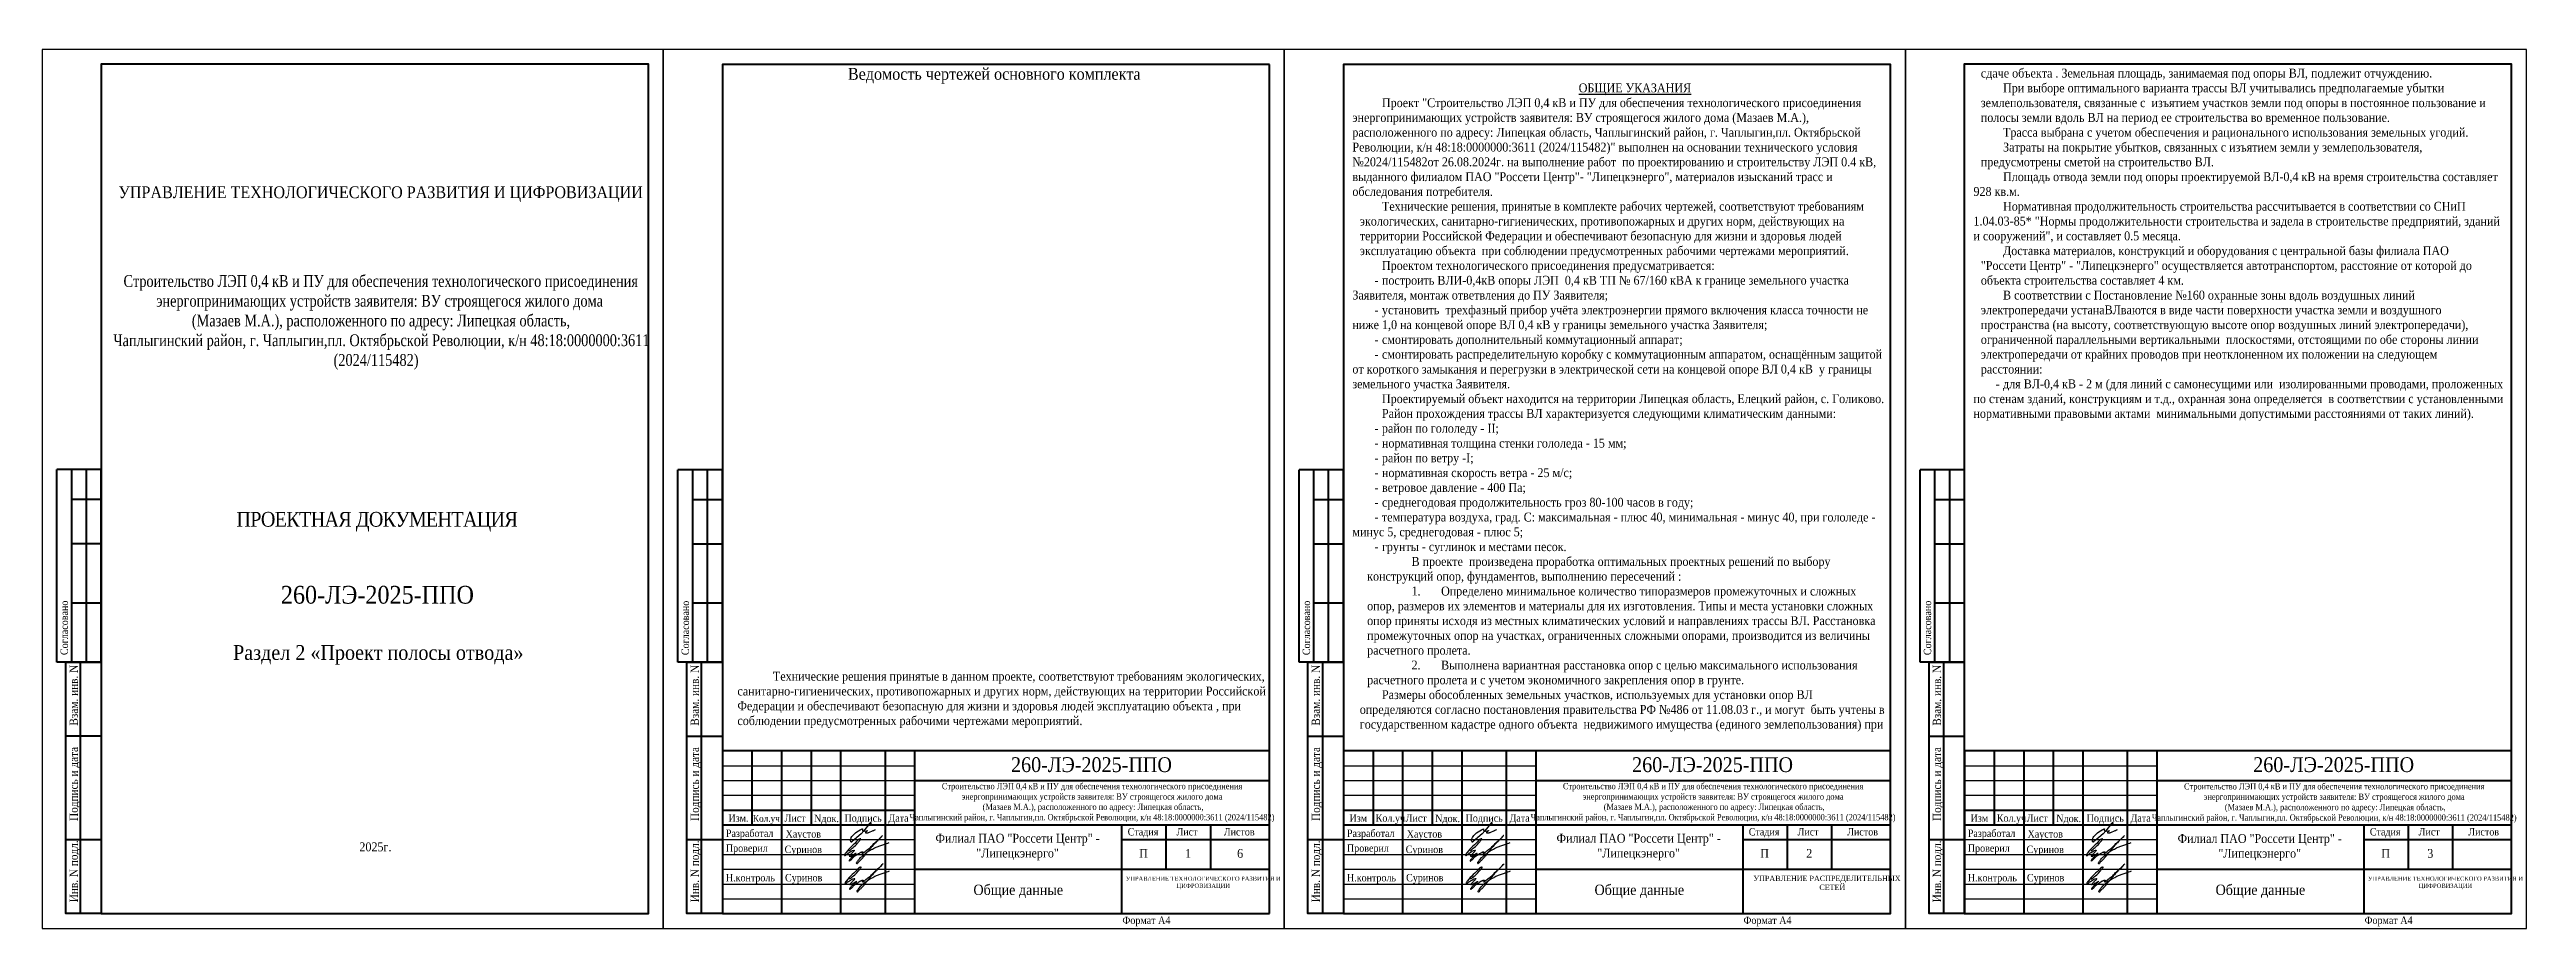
# Model space of a CAD drawing. Header units: millimetres. Extents: x 2174 to 8242, y 1757 to 2055.
# Drawn here: x 4066 to 4904, y 1758 to 2055 of the extents above; entities that cross this region are included whole.
import ezdxf

# ---------------------------------------------------------------- set-up
doc = ezdxf.new("R2010")
doc.units = ezdxf.units.MM
doc.layers.add('П', color=7, linetype='Continuous')
doc.layers.add('Чертеж', color=7, linetype='Continuous')
doc.styles.add('стиль1', font='Times New Roman.ttf', dxfattribs={"width": 0.9, "height": 2})
doc.styles.add('стиль2', font='Times New Roman.ttf', dxfattribs={"width": 0.9, "height": 2.5})

# ---------------------------------------------------------------- blocks, each defined once
blk = doc.blocks.new('Штамп б')
at = {"lineweight": 70}
for points in [[(20, 0), (8, 0), (8, 85), (20, 85)], [(13, 0), (13, 85)], [(8, 60), (20, 60)], [(8, 25), (20, 25)]]:
    blk.add_lwpolyline(points, dxfattribs=at)
at = {"lineweight": 25, "style": 'стиль1', "width": 0.9}
for s, p in [('Взам. инв. N', (12.06, 63.49)), ('Подпись и дата', (12.06, 31.28)), ('Инв. N подл.', (12.06, 3.82))]:
    blk.add_text(s, height=2.8, rotation=90, dxfattribs=at).set_placement(p)
blk = doc.blocks.new('A$C5B0935FB')
at = {"lineweight": 70}
for p, q in [((20, 65), (5, 65)), ((5, 0), (5, 65)), ((10, 55), (10, 65)), ((15, 0), (15, 65)), ((20, 0), (20, 65)), ((10, 40), (10, 55)), ((10, 55), (20, 55)), ((10, 20), (10, 40)), ((10, 40), (20, 40)), ((10, 0), (10, 20)), ((10, 20), (20, 20)), ((10, 0), (5, 0)), ((15, 0), (10, 0)), ((20, 0), (15, 0)), ((15, 0), (15, 0))]:
    blk.add_line(p, q, dxfattribs=at)
at = {"lineweight": 25, "style": 'стиль1', "width": 0.9}
blk.add_text('Согласовано', height=2.5, rotation=90, dxfattribs=at).set_placement((8.72, 2.35))
blk = doc.blocks.new('A$C7F1F469D')
at = {"color": 5, "lineweight": 25}
blk.add_spline([(-0.1, 1.78), (1.34, 2.93), (2.75, 4.33), (3.55, 5.31), (3.81, 5.64), (3.86, 5.8), (3.66, 5.81), (3.25, 5.7), (2.89, 5.36), (-1.09, 1.26), (-1.29, 0.98), (-1.47, 0.67), (-1.59, 0.28), (-1.54, 0.16), (-0.98, 0.55), (-0.42, 1.01), (0.34, 1.44), (1.08, 1.86), (1.69, 1.97), (1.62, 1.83), (1.26, 1.37), (0.56, 0.61), (0.16, 0.22), (0, 0), (0.24, -0.04), (0.82, 0.16), (1.44, 0.58), (2.18, 0.95), (2.33, 1.04), (1.93, 0.58), (1.28, 0.02), (0.64, -0.58), (0.1, -1.31), (-0.06, -1.68), (0.13, -1.59), (0.39, -1.41), (1.23, -0.56), (1.62, -0.16), (2.27, 0.27), (2.82, 0.65), (3.41, 1.04), (3.83, 1.25), (4.1, 1.35), (4.33, 1.44), (4.56, 1.45), (4.6, 1.35), (4.48, 1.19), (4.35, 0.92), (4.39, 0.82), (4.59, 0.91), (5.09, 1.34), (6.19, 2.18), (7.41, 3.21), (8.36, 4.22), (9.62, 5.31), (10.99, 6.68), (11.27, 6.98), (9.83, 5.51), (8.6, 4.26), (7.7, 3.28), (7.2, 2.7), (6.74, 2.12), (6.16, 1.41), (5.49, 0.62), (4.74, -0.34), (3.92, -1.29), (3.19, -1.94), (2.91, -2.31), (2.67, -2.58), (2.52, -2.55), (2.49, -2.26), (2.69, -1.9), (3.27, -1.11), (3.8, -0.52), (4.48, 0.07), (5.33, 0.79), (5.97, 1.29), (6.7, 1.77), (7.56, 2.21), (8.83, 2.91), (10.02, 3.35), (11.36, 3.83), (12.55, 4.24), (13.47, 4.57)], degree=3, dxfattribs=at)
blk = doc.blocks.new('Штамп фамилии')
at = {"layer": 'Чертеж', "color": 5, "lineweight": -2}
blk.add_lwpolyline([(47.77, 1.54), (47.84, 1.67), (47.92, 1.81), (47.96, 1.89), (48, 1.95), (48.03, 2.01), (48.06, 2.07), (48.06, 2.11), (48.06, 2.2), (48.04, 2.25), (48.01, 2.27), (47.96, 2.28), (47.9, 2.28), (47.86, 2.27), (47.81, 2.26), (47.74, 2.22), (47.68, 2.18), (47.62, 2.12), (47.55, 2.01), (45.56, -0.42), (44.71, -1.43), (43.25, -2.74), (41.5, -4.21), (41.39, -4.26), (41.31, -4.24), (41.27, -4.2), (41.23, -4.14), (41.16, -4.02), (41.1, -3.86), (41.09, -3.71), (41.09, -3.56), (41.12, -3.39), (41.16, -3.24), (41.2, -3.15), (41.26, -2.95), (41.35, -2.75), (41.59, -2.39), (41.85, -2.07), (42.44, -1.47), (42.8, -1.12), (43.26, -0.79), (43.84, -0.43), (44.4, -0.08), (45.06, 0.28), (45.14, 0.26), (45.15, 0.23), (45.16, 0.18), (45.1, -0.18), (45.18, -0.33), (45.24, -0.4), (45.3, -0.44), (45.4, -0.5), (45.56, -0.52), (45.76, -0.52), (46.6, -0.47), (46.69, -0.39), (46.75, -0.35), (46.77, -0.37), (46.78, -0.39), (46.77, -0.43), (46.75, -0.46), (46.74, -0.48), (46.69, -0.52), (46.58, -0.6), (46.22, -0.9), (46.18, -0.96), (46.17, -1.01), (46.17, -1.08), (46.2, -1.12), (46.33, -1.13), (46.47, -1.12), (46.89, -1.12), (46.98, -1.11), (47.13, -1.06), (47.33, -0.98), (48.8, -0.39), (48.96, -0.28), (49.11, -0.17), (49.26, -0.09), (49.37, -0.06), (49.51, 0.01)], dxfattribs=at)
at = {"layer": 'Чертеж', "color": 67, "lineweight": -2, "true_color": 0x727430}
for p in [(40.67, -8.99), (40.81, -18.55)]:
    blk.add_blockref('A$C7F1F469D', p, dxfattribs=at)
at = {"color": 7, "char_height": 2.5, "attachment_point": 4, "style": 'стиль1'}
for s, insert, width in [(' Разработал', (-1.9, -1.68), 17), (' Проверил', (-1.9, -6.68), 17), (' Суринов', (17.96, -7.12), 20), ('Хаустов', (19.15, -1.89), 20), (' Н.контроль', (-1.9, -16.68), 17), (' Суринов', (18.1, -16.68), 20)]:
    blk.add_mtext(s, dxfattribs=dict(at, insert=insert, width=width))
blk = doc.blocks.new('A$C31D65421')
blk.add_blockref('Штамп фамилии', (2.24, 18.43))

msp = doc.modelspace()

# ---------------------------------------------------------------- linework, layer by layer
at = {"layer": 'П', "linetype": 'Continuous', "lineweight": 0}
for points in [[(4063.703, 2055.49), (4273.703, 2055.49), (4273.703, 1758.49), (4063.703, 1758.49)], [(4273.703, 2055.49), (4483.703, 2055.49), (4483.703, 1758.49), (4273.703, 1758.49)], [(4483.703, 2055.49), (4693.703, 2055.49), (4693.703, 1758.49), (4483.703, 1758.49)]]:
    msp.add_lwpolyline(points, close=True, dxfattribs=at)
at = {"layer": 'П', "lineweight": 30}
for points in [[(4063.703, 1758.49), (4273.703, 1758.49), (4273.703, 2055.49), (4063.703, 2055.49)], [(4273.703, 1758.49), (4483.703, 1758.49), (4483.703, 2055.49), (4273.703, 2055.49)], [(4483.703, 1758.49), (4693.703, 1758.49), (4693.703, 2055.49), (4483.703, 2055.49)], [(4693.703, 1758.49), (4903.703, 1758.49), (4903.703, 2055.49), (4693.703, 2055.49)]]:
    msp.add_lwpolyline(points, close=True, dxfattribs=at)
at = {"layer": 'Чертеж', "lineweight": 70}
for p, q in [((4478.703, 1763.49), (4478.703, 2050.49)), ((4478.703, 1818.49), (4293.703, 1818.49)), ((4293.703, 1818.49), (4293.703, 1763.49)), ((4688.703, 1818.49), (4503.703, 1818.49)), ((4503.703, 1818.49), (4503.703, 1763.49)), ((4898.703, 1818.49), (4713.703, 1818.49)), ((4713.703, 1818.49), (4713.703, 1763.49))]:
    msp.add_line(p, q, dxfattribs=at)
msp.add_lwpolyline([(4083.72, 1763.525), (4268.72, 1763.525), (4268.72, 2050.525), (4083.72, 2050.525)], close=True, dxfattribs=at)
at = {"layer": 'Чертеж', "lineweight": 50}
msp.add_lwpolyline([(4478.703, 2050.49), (4293.703, 2050.49), (4293.703, 1763.49)], dxfattribs=at)
at = {"layer": 'Чертеж', "linetype": 'Continuous', "lineweight": 70}
for points in [[(4503.703, 1763.49), (4688.703, 1763.49), (4688.703, 2050.49), (4503.703, 2050.49)], [(4713.626, 1763.532), (4898.626, 1763.532), (4898.626, 2050.532), (4713.626, 2050.532)]]:
    msp.add_lwpolyline(points, close=True, dxfattribs=at)
at = {"layer": 'Чертеж', "lineweight": 70}
for points in [[(4303.703, 1818.49), (4303.703, 1793.49)], [(4313.703, 1818.49), (4313.703, 1763.49)], [(4323.703, 1818.49), (4323.703, 1793.49)], [(4333.703, 1818.49), (4333.703, 1763.49)], [(4348.703, 1818.49), (4348.703, 1763.49)], [(4358.703, 1818.49), (4358.703, 1763.49)], [(4513.703, 1818.49), (4513.703, 1793.49)], [(4523.703, 1818.49), (4523.703, 1763.49)], [(4533.703, 1818.49), (4533.703, 1793.49)], [(4543.703, 1818.49), (4543.703, 1763.49)], [(4558.703, 1818.49), (4558.703, 1763.49)], [(4568.703, 1818.49), (4568.703, 1763.49)], [(4723.703, 1818.49), (4723.703, 1793.49)], [(4733.703, 1818.49), (4733.703, 1763.49)], [(4743.703, 1818.49), (4743.703, 1793.49)], [(4753.703, 1818.49), (4753.703, 1763.49)], [(4768.703, 1818.49), (4768.703, 1763.49)], [(4778.703, 1818.49), (4778.703, 1763.49)], [(4358.703, 1808.49), (4478.703, 1808.49)], [(4568.703, 1808.49), (4688.703, 1808.49)], [(4778.703, 1808.49), (4898.703, 1808.49)], [(4293.703, 1798.49), (4358.703, 1798.49)], [(4293.703, 1793.49), (4478.703, 1793.49)], [(4428.703, 1793.49), (4428.703, 1763.49)], [(4443.703, 1793.49), (4443.703, 1778.49)], [(4458.703, 1793.49), (4458.703, 1778.49)], [(4503.703, 1798.49), (4568.703, 1798.49)], [(4503.703, 1793.49), (4688.703, 1793.49)], [(4638.703, 1793.49), (4638.703, 1763.49)], [(4653.703, 1793.49), (4653.703, 1778.49)], [(4668.703, 1793.49), (4668.703, 1778.49)], [(4713.703, 1798.49), (4778.703, 1798.49)], [(4713.703, 1793.49), (4898.703, 1793.49)], [(4848.703, 1793.49), (4848.703, 1763.49)], [(4863.703, 1793.49), (4863.703, 1778.49)], [(4878.703, 1793.49), (4878.703, 1778.49)], [(4428.703, 1788.49), (4478.703, 1788.49)], [(4638.703, 1788.49), (4688.703, 1788.49)], [(4848.703, 1788.49), (4898.703, 1788.49)], [(4358.703, 1778.49), (4478.703, 1778.49)], [(4568.703, 1778.49), (4688.703, 1778.49)], [(4778.703, 1778.49), (4898.703, 1778.49)], [(4293.703, 1763.49), (4478.703, 1763.49)]]:
    msp.add_lwpolyline(points, dxfattribs=at)
at = {"layer": 'Чертеж', "lineweight": 30}
for points in [[(4293.703, 1813.49), (4358.703, 1813.49)], [(4503.703, 1813.49), (4568.703, 1813.49)], [(4713.703, 1813.49), (4778.703, 1813.49)], [(4293.703, 1808.49), (4358.703, 1808.49)], [(4293.703, 1803.49), (4358.703, 1803.49)], [(4503.703, 1808.49), (4568.703, 1808.49)], [(4503.703, 1803.49), (4568.703, 1803.49)], [(4713.703, 1808.49), (4778.703, 1808.49)], [(4713.703, 1803.49), (4778.703, 1803.49)], [(4293.703, 1788.49), (4358.703, 1788.49)], [(4503.703, 1788.49), (4568.703, 1788.49)], [(4713.703, 1788.49), (4778.703, 1788.49)], [(4293.703, 1783.49), (4358.703, 1783.49)], [(4293.703, 1778.49), (4358.703, 1778.49)], [(4503.703, 1783.49), (4568.703, 1783.49)], [(4503.703, 1778.49), (4568.703, 1778.49)], [(4713.703, 1783.49), (4778.703, 1783.49)], [(4713.703, 1778.49), (4778.703, 1778.49)], [(4293.703, 1773.49), (4358.703, 1773.49)], [(4293.703, 1768.49), (4358.703, 1768.49)], [(4503.703, 1773.49), (4568.703, 1773.49)], [(4503.703, 1768.49), (4568.703, 1768.49)], [(4713.703, 1773.49), (4778.703, 1773.49)], [(4713.703, 1768.49), (4778.703, 1768.49)]]:
    msp.add_lwpolyline(points, dxfattribs=at)

# ---------------------------------------------------------------- block references
at = {"layer": 'Чертеж'}
for p in [(4063.72, 1848.525), (4273.703, 1848.49), (4483.703, 1848.49), (4693.703, 1848.49)]:
    msp.add_blockref('A$C5B0935FB', p, dxfattribs=at)
at = {"layer": 'Чертеж', "lineweight": 25}
for p in [(4063.72, 1763.525), (4273.703, 1763.49), (4483.703, 1763.49), (4693.703, 1763.49)]:
    msp.add_blockref('Штамп б', p, dxfattribs=at)
at = {"layer": 'Чертеж', "linetype": 'Continuous', "lineweight": 0}
for p in [(4293.703, 1773.49), (4503.703, 1773.49), (4713.626, 1773.49)]:
    msp.add_blockref('A$C31D65421', p, dxfattribs=at)

# ---------------------------------------------------------------- texts
note = msp.add_mtext_dynamic_manual_height_columns('\\pi7.5,l2.5;{\\H1.2x;          \\P\\pi74.02632;\\LОБЩИЕ УКАЗАНИЯ\\P\\pi0,l0;\\A1;\\l^IПроект "\\A0;Строительство ЛЭП 0,4 кВ и ПУ для обеспечения технологического присоединения энергопринимающих устройств заявителя: ВУ строящегося жилого дома (Мазаев М.А.), расположенного по адресу: Липецкая область, Чаплыгинский район, г. Чаплыгин,пл. Октябрьской Революции, к/н 48:18:0000000:3611 (2024/115482)" выполнен на ос\\A1;новании технического условия №2024/115482от 26.08.2024г. на выполнение работ  по проектированию и строительству ЛЭП 0.4 кВ, выданного филиалом ПАО "Россети Центр"- "Липецкэнерго", материалов изысканий трасс и обследования потребителя.\\P\\pi7.5,l2.5;\\A0;Технические решения, принятые в комплекте рабочих чертежей, соответствуют требованиям экологических, санитарно-гигиенических, противопожарных и других норм, действующих на территории Российской Федерации и обеспечивают безопасную для жизни и здоровья людей эксплуатацию объекта  при соблюдении предусмотренных рабочими чертежами мероприятий.\\P\\A1;Проектом технологического присоединения предусматривается:\\A0;\\P\\pl0;-^Iпостроить\\A1; ВЛИ-0,4кВ опоры ЛЭП  0,4 кВ ТП № 67\\A0;/160 кВА к \\A1;границе земельного участка Заявителя, монтаж ответвления до ПУ Заявителя\\A0;;\\P-^Iустановить  трехфазный прибор учёта электроэнергии прямого включения класса точности не ниже 1,0 на концевой опоре ВЛ 0,4 кВ \\A1;у границы земельного участка Заявителя;\\P\\A0;-^Iсмонтировать дополнительный коммутационный аппарат;\\P-^Iсмонтировать распределительную коробку с \\A1;к\\A0;оммутационным аппаратом, оснащённым защитой от короткого замыкания и перегрузки в электрической сети на концевой опоре ВЛ 0,4 кВ  \\A1;у границы земельного участка Заявителя.\\P\\pi5.35725,l4.64275;\\A0;Проектируемый объект находится на территории Липецкая область, Елецкий район, с. Голиково.\\P\\pi0,l0;^IРайон прохождения трассы ВЛ характеризуется следующими климатическим данными:\\P\\pi7.5;-^Iрайон по гололеду - II;\\P-^Iнормативная толщина стенки гололеда - 15 мм;\\P-^Iрайон по ветру -I;\\P-^Iнормативная скорость ветра - 25 м/с;\\P-^Iветровое давление - 400 Па;\\P-^Iсреднегодовая продолжительность гроз 80-100 часов в году;\\P-^Iтемпература воздуха, град. С: максимальная - плюс 40, минимальная - минус 40, при гололеде - минус 5, среднегодовая - плюс 5;\\P-^Iгрунты - суглинок и местами песок.\\P\\pi15,l5;В проекте  произведена проработка оптимальных проектных решений по выбору \\P\\pi0;конструкций опор, фундаментов, выполнению пересечений :   \\P\\pi15;1.^IОпределено минимальное количество типоразмеров промежуточных и сложных опор, размеров их элементов и материалы для их изготовления. Типы и места установки сложных опор приняты исходя из местных климатических условий и направлениях трассы ВЛ. Расстановка промежуточных опор на участках, ограниченных сложными опорами, производится из величины расчетного пролета. \\P2.^IВыполнена вариантная расстановка опор с целью максимального использования расчетного пролета и с учетом экономичного закрепления опор в грунте.\\P\\pl0;Размеры обособленных земельных участков, используемых для установки опор ВЛ определяются согласно постановления правительства РФ №486 от 11.08.03 г., и могут  быть учтены в государственном кадастре одного объекта  недвижимого имущества (единого землепользования) при }', width=180, gutter_width=30, heights=[225.769, 0], dxfattribs=dict(insert=(4506.724, 2049.039), char_height=2.5, attachment_point=1, style='стиль1'))
for column, words in zip(note.columns.linked_columns, ['{\\H1.2x;сдаче объекта . Земельная площадь, занимаемая под опоры ВЛ, подлежит отчуждению.\\P\\pi7.5,l2.5;При выборе оптимального варианта трассы ВЛ учитывались предполагаемые убытки \\P\\pi0;землепользователя, связанные с  изъятием участков земли под опоры в постоянное пользование и \\Pполосы земли вдоль ВЛ на период ее строительства во временное пользование. \\P\\pi7.5;Трасса выбрана с учетом обеспечения и рационального использования земельных угодий.\\PЗатраты на покрытие убытков, связанных с изъятием земли у землепользователя, \\P\\pi0;предусмотрены сметой на строительство ВЛ.\\P\\pi10,l0,t2.5,10;\\A1;Площадь отвода земли под опоры проектируемой ВЛ-0,4 кВ на время строительства составляет 928 кв.м.\\PНормативная продолжительность строительства рассчитывается в соответствии со СНиП 1.04.03-85* "Нормы продолжительности строительства и задела в строительстве предприятий, зданий и сооружений", и составляет 0.5 месяца.\\P\\pi7.5,l2.5,tz;Доставка материалов, конструкций и оборудования с центральной базы филиала ПАО \\P\\pi0;"Россети Центр" - "Липецкэнерго" осуществляется автотранспортом, расстояние от которой до \\Pобъекта строительства составляет 4 км.\\P\\pi7.5;В\\A0; соответствии с Постановление №160 охранные зоны вдоль воздушных линий \\P\\pi0;электропередачи устанаВЛваются в виде части поверхности участка земли и воздушного  \\Pпространства (на высоту, соответствующую высоте опор воздушных линий электропередачи), \\Pограниченной параллельными вертикальными  плоскостями, отстоящими по обе стороны линии \\Pэлектропередачи от крайних проводов при неотклоненном их положении на следующем \\Pрасстоянии:\\P\\pi7.5,l0;-^Iдля ВЛ-0,4 кВ - 2 м (для линий с самонесущими или  изолированными проводами, проложенных  по стенам зданий, конструкциям и т.д., охранная зона определяется  в соответствии с установленными нормативными правовыми актами  минимальными допустимыми расстояниями от таких линий).\\P\\pl2.5;\\P\\pi0; \\P}']):
    column.text = words
at = {"layer": 'Чертеж', "lineweight": 25, "style": 'стиль1', "width": 0.9}
for s, height, p in [('Ведомость чертежей основного комплекта  ', 4, (4336.167, 2045.276)), ('Изм.', 2.5, (4295.756, 1794.562)), ('Кол.уч.', 2.3, (4304.027, 1794.527)), ('Лист', 2.5, (4314.736, 1794.562)), ('Nдок.', 2.5, (4324.725, 1794.42)), ('Подпись', 2.5, (4335, 1794.562)), ('Дата', 2.5, (4349.842, 1794.562)), ('Стадия', 2.5, (4430.75, 1789.909)), ('Лист', 2.5, (4447.26, 1789.909)), ('Листов', 2.5, (4463.246, 1789.909)), ('Изм', 2.5, (4505.756, 1794.562)), ('Кол.уч.', 2.5, (4514.604, 1794.562)), ('Лист', 2.5, (4524.736, 1794.562)), ('Nдок.', 2.5, (4534.725, 1794.42)), ('Подпись', 2.5, (4545, 1794.562)), ('Дата', 2.5, (4559.842, 1794.562)), ('Стадия', 2.5, (4640.75, 1789.909)), ('Лист', 2.5, (4657.26, 1789.909)), ('Листов', 2.5, (4674.02, 1789.909)), ('Изм', 2.5, (4715.756, 1794.562)), ('Кол.уч.', 2.5, (4724.604, 1794.562)), ('Лист', 2.5, (4734.736, 1794.562)), ('Nдок.', 2.5, (4744.725, 1794.42)), ('Подпись', 2.5, (4755, 1794.562)), ('Дата', 2.5, (4769.842, 1794.562)), ('Стадия', 2.5, (4850.75, 1789.909)), ('Лист', 2.5, (4867.26, 1789.909)), ('Листов', 2.5, (4884.02, 1789.909)), ('П', 3, (4434.628, 1782.351)), ('1', 3, (4450.173, 1782.351)), ('6', 3, (4467.75, 1782.351)), ('П', 3, (4644.628, 1782.351)), ('2', 3, (4660.173, 1782.351)), ('П', 3, (4854.628, 1782.351)), ('3', 3, (4870.173, 1782.351)), ('Формат А4', 2.5, (4428.964, 1760.018)), ('Формат А4', 2.5, (4638.964, 1760.018)), ('Формат А4', 2.5, (4848.964, 1760.018))]:
    msp.add_text(s, height=height, dxfattribs=at).set_placement(p)
at = {"layer": 'Чертеж', "color": 1, "lineweight": 20, "insert": (4083.594, 2050.452), "char_height": 5, "width": 185.01678, "attachment_point": 1, "style": 'стиль1'}
msp.add_mtext('\\pi92.50839,t187.50839;{\\C256;\\P\\P\\H0.36x;\\P\\P\\P\\P\\P\\H0.94444x;\\P\\H2.353x;\\P\\pi5.92408,tz;\\H0.99998x;УПРАВЛЕНИЕ ТЕХНОЛОГИЧЕСКОГО РАЗВИТИЯ И ЦИФРОВИЗАЦИИ\\H0.75004x;\\P\\pi92.50839;\\P\\P\\P\\pt187.50839;\\H1.6667x;\\P\\pi7.63122,tz;\\H0.79994x;\\W0.8;Строительство ЛЭП 0,4 кВ и ПУ для обеспечения технологического присоединения\\P\\pi18.72738;энергопринимающих устройств заявителя: ВУ строящегося жилого дома\\P\\pi29.52246; (Мазаев М.А.), расположенного по адресу: Липецкая область,\\P\\pi4.17398;Чаплыгинский район, г. Чаплыгин,пл. Октябрьской Революции, к/н 48:18:0000000:3611 \\P\\pi78.65982;(2024/115482)\\P\\pi0;\\P\\P\\pi92.50839,t187.50839;\\P\\P\\P\\P\\P\\pi45.81832,t140.81832;\\H1.25x;\\W0.9;\\T0.95;ПРОЕКТНАЯ ДОКУМЕНТАЦИЯ\\P\\pi92.50839,t187.50839;\\H1.0001x;\\T1;\\P\\P\\pi60.8379,t155.8379;\\H1.1999x;260-ЛЭ-2025-ППО\\P\\pi92.50839,t187.50839;\\P\\pi44.6709,t139.6709;\\H0.83332x;Ра\\H0.99997x;здел 2 «Проект полосы отвода»\\H1.0001x;\\P\\pi92.50839,t187.50839;\\P\\P\\pi97.39389,t93.53939;\\P\\pi92.50839,t187.50839;\\P\\H0.59996x;\\P\\P\\P\\P\\P\\pi87.38967,t182.38967;2025г.}', dxfattribs=at)
at = {"layer": 'Чертеж', "insert": (4298.797, 1845.215), "char_height": 3, "width": 185, "attachment_point": 1, "style": 'стиль2'}
msp.add_mtext('^IТехнические решения принятые в данном проекте, соответствуют требованиям экологических, санитарно-гигиенических, противопожарных и других норм, действующих на территории Российской Федерации и обеспечивают безопасную для жизни и здоровья людей эксплуатацию объекта , при соблюдении предусмотренных рабочими чертежами мероприятий.\\P\\P\\pi48;      ', dxfattribs=at)
at = {"layer": 'Чертеж', "lineweight": 25, "attachment_point": 5}
for s, insert, char_height, width, style in [('260-ЛЭ-2025-ППО', (4418.508, 1813.803), 5, 119.88502, 'стиль2'), ('260-ЛЭ-2025-ППО', (4628.508, 1813.803), 5, 119.88502, 'стиль2'), ('260-ЛЭ-2025-ППО', (4838.508, 1813.803), 5, 119.88502, 'стиль2'), ('{\\W0.8;Строительство ЛЭП 0,4 кВ и ПУ для обеспечения технологического присоединения\\Pэнергопринимающих устройств заявителя: ВУ строящегося жилого дома\\P (Мазаев М.А.), расположенного по адресу: Липецкая область,\\PЧаплыгинский район, г. Чаплыгин,пл. Октябрьской Революции, к/н 48:18:0000000:3611 (2024/115482)}', (4418.703, 1800.99), 2.1, 120, 'стиль1'), ('{\\W0.8;Строительство ЛЭП 0,4 кВ и ПУ для обеспечения технологического присоединения\\Pэнергопринимающих устройств заявителя: ВУ строящегося жилого дома\\P (Мазаев М.А.), расположенного по адресу: Липецкая область,\\PЧаплыгинский район, г. Чаплыгин,пл. Октябрьской Революции, к/н 48:18:0000000:3611 (2024/115482)}', (4628.703, 1800.99), 2.1, 120, 'стиль1'), ('{\\W0.8;Строительство ЛЭП 0,4 кВ и ПУ для обеспечения технологического присоединения\\Pэнергопринимающих устройств заявителя: ВУ строящегося жилого дома\\P (Мазаев М.А.), расположенного по адресу: Липецкая область,\\PЧаплыгинский район, г. Чаплыгин,пл. Октябрьской Революции, к/н 48:18:0000000:3611 (2024/115482)}', (4838.703, 1800.9), 2.1, 120, 'стиль1'), ('Филиал ПАО "Россети Центр" - "Липецкэнерго"', (4393.513, 1785.99, 0), 3, 70.37962, 'стиль1'), ('Филиал ПАО "Россети Центр" - "Липецкэнерго"', (4603.513, 1785.99, 0), 3, 70.37962, 'стиль1'), ('Филиал ПАО "Россети Центр" - "Липецкэнерго"', (4813.513, 1785.9, 0), 3, 70.37962, 'стиль1'), ('{\\H0.8x;УПРАВЛЕНИЕ ТЕХНОЛОГИЧЕСКОГО РАЗВИТИЯ И ЦИФРОВИЗАЦИИ}', (4456.299, 1773.882), 1.8, 54.19561, 'стиль2'), ('\\pi1.8;УПРАВЛЕНИЕ РАСПРЕДЕЛИТЕЛЬНЫХ\\P\\pi5.4;СЕТЕЙ', (4666.299, 1773.882), 1.8, 54.19561, 'стиль2'), ('{\\H0.8x;УПРАВЛЕНИЕ ТЕХНОЛОГИЧЕСКОГО РАЗВИТИЯ И ЦИФРОВИЗАЦИИ}', (4876.299, 1773.882), 1.8, 54.19561, 'стиль2'), ('Общие данные', (4393.747, 1770.99), 3.5, 70.08803, 'стиль1'), ('Общие данные', (4603.747, 1770.99), 3.5, 70.08803, 'стиль1'), ('Общие данные', (4813.747, 1770.99), 3.5, 70.08803, 'стиль1')]:
    msp.add_mtext(s, dxfattribs=dict(at, insert=insert, char_height=char_height, width=width, style=style))

doc.saveas('drawing.dxf')
